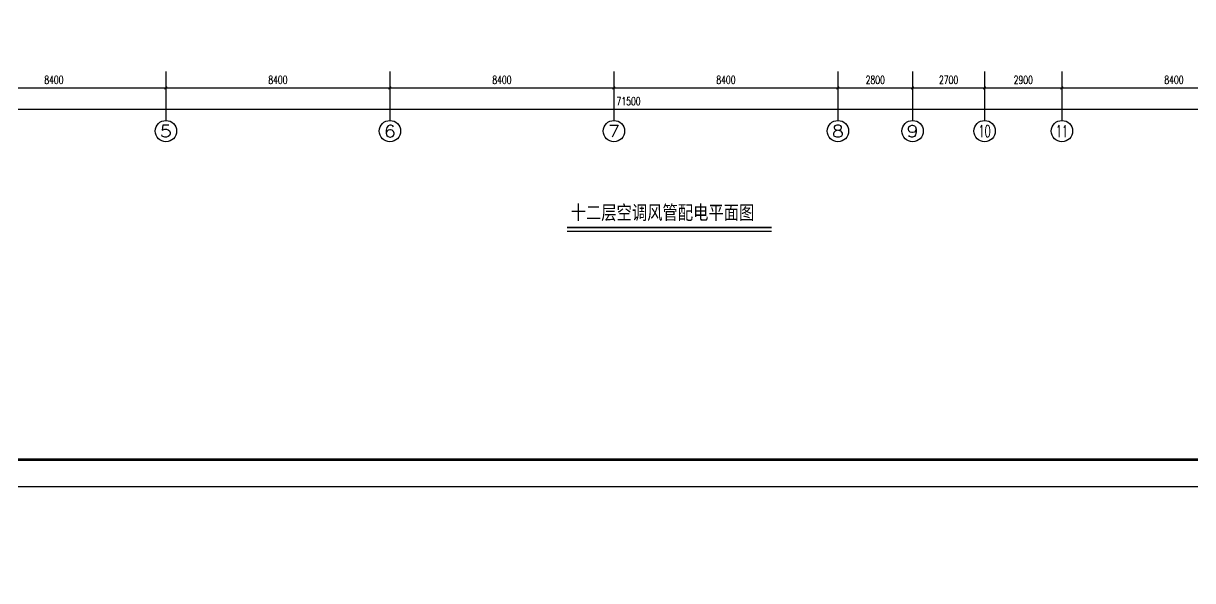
# Model space of a CAD drawing. Extents: x 2166032 to 5302137, y 581493 to 2416206.
# Drawn here: x 2343399 to 2387243, y 970586 to 991480 of the extents above; entities that cross this region are included whole.
import ezdxf
from ezdxf.enums import TextEntityAlignment as Align

# ---------------------------------------------------------------- set-up
doc = ezdxf.new("R2010")
doc.units = 0
doc.header["$LTSCALE"] = 1000
doc.header["$MEASUREMENT"] = 0
for name, color, linetype in [('AXIS', 3, 'Continuous'), ('AXIS_TEXT', 7, 'Continuous'), ('DIM_SYMB', 3, 'Continuous'), ('PUB_TEXT', 7, 'Continuous'), ('PUB_TITLE', 137, 'Continuous')]:
    doc.layers.add(name, color=color, linetype=linetype)
doc.styles.add('_TCH_AXIS', font='complex_.ttf')
doc.styles.add('COMPLEX', font='complex_.ttf')
doc.styles.add('DIM_FONT', font='simplex_.ttf', dxfattribs={"width": 0.7})
doc.styles.add('hz（黑）', font='simhei.ttf', dxfattribs={"width": 0.8})
doc.dimstyles.new('DIMN', dxfattribs={"dimtxt": 300, "dimasz": 100, "dimexe": 250, "dimexo": 300, "dimgap": 150, "dimtad": 1, "dimdec": 0, "dimzin": 0, "dimdsep": 46, "dimtxsty": 'DIM_FONT', "dimblk": 'ARCHTICK', "dimcen": 0.09, "dimclrt": 7, "dimazin": 2, "dimtfac": 1, "dimtdec": 0, "dimtix": 1, "dimtmove": 2, "dimatfit": 3, "dimldrblk": 'ARCHTICK', "dimfxl": 1, "dimtolj": 1, "dimtzin": 0, "dimarcsym": 0})

# ---------------------------------------------------------------- blocks, each defined once
blk = doc.blocks.new('_ArchTick')
at = {"color": 0, "linetype": 'ByBlock', "const_width": 0.4}
blk.add_lwpolyline([(-0.5, -0.5), (0.5, 0.5)], dxfattribs=at)
blk = doc.blocks.new('*D2488')
at = {"layer": 'AXIS', "color": 0, "lineweight": -2}
for p, q in [((2340343, 989392), (2340343, 988809)), ((2348743, 989392), (2348743, 988809)), ((2340343, 989059), (2348743, 989059))]:
    blk.add_line(p, q, dxfattribs=at)
at = {"layer": 'Defpoints', "color": 0}
for p in [(2340343, 989692), (2348743, 989692), (2348743, 989059)]:
    blk.add_point(p, dxfattribs=at)
at = {"layer": 'AXIS', "color": 0, "lineweight": -2, "xscale": 100, "yscale": 100, "zscale": 100, "rotation": 180}
blk.add_blockref('_ArchTick', (2340343, 989059), dxfattribs=at)
at = {"layer": 'AXIS', "color": 0, "lineweight": -2, "xscale": 100, "yscale": 100, "zscale": 100}
blk.add_blockref('_ArchTick', (2348743, 989059), dxfattribs=at)
at = {"layer": 'AXIS', "color": 7, "insert": (2344543, 989363), "char_height": 300, "attachment_point": 5, "style": 'DIM_FONT'}
blk.add_mtext('\\A1;8400', dxfattribs=at)
blk = doc.blocks.new('*D2489')
at = {"layer": 'AXIS', "color": 0, "lineweight": -2}
for p, q in [((2348743, 989392), (2348743, 988809)), ((2357143, 989392), (2357143, 988809)), ((2348743, 989059), (2357143, 989059))]:
    blk.add_line(p, q, dxfattribs=at)
at = {"layer": 'Defpoints', "color": 0}
for p in [(2348743, 989692), (2357143, 989692), (2357143, 989059)]:
    blk.add_point(p, dxfattribs=at)
at = {"layer": 'AXIS', "color": 0, "lineweight": -2, "xscale": 100, "yscale": 100, "zscale": 100, "rotation": 180}
blk.add_blockref('_ArchTick', (2348743, 989059), dxfattribs=at)
at = {"layer": 'AXIS', "color": 0, "lineweight": -2, "xscale": 100, "yscale": 100, "zscale": 100}
blk.add_blockref('_ArchTick', (2357143, 989059), dxfattribs=at)
at = {"layer": 'AXIS', "color": 7, "insert": (2352943, 989363), "char_height": 300, "attachment_point": 5, "style": 'DIM_FONT'}
blk.add_mtext('\\A1;8400', dxfattribs=at)
blk = doc.blocks.new('*D2490')
at = {"layer": 'AXIS', "color": 0, "lineweight": -2}
for p, q in [((2357143, 989392), (2357143, 988809)), ((2365543, 989392), (2365543, 988809)), ((2357143, 989059), (2365543, 989059))]:
    blk.add_line(p, q, dxfattribs=at)
at = {"layer": 'Defpoints', "color": 0}
for p in [(2357143, 989692), (2365543, 989692), (2365543, 989059)]:
    blk.add_point(p, dxfattribs=at)
at = {"layer": 'AXIS', "color": 0, "lineweight": -2, "xscale": 100, "yscale": 100, "zscale": 100, "rotation": 180}
blk.add_blockref('_ArchTick', (2357143, 989059), dxfattribs=at)
at = {"layer": 'AXIS', "color": 0, "lineweight": -2, "xscale": 100, "yscale": 100, "zscale": 100}
blk.add_blockref('_ArchTick', (2365543, 989059), dxfattribs=at)
at = {"layer": 'AXIS', "color": 7, "insert": (2361343, 989363), "char_height": 300, "attachment_point": 5, "style": 'DIM_FONT'}
blk.add_mtext('\\A1;8400', dxfattribs=at)
blk = doc.blocks.new('*D2491')
at = {"layer": 'AXIS', "color": 0, "lineweight": -2}
for p, q in [((2365543, 989392), (2365543, 988809)), ((2373943, 989392), (2373943, 988809)), ((2365543, 989059), (2373943, 989059))]:
    blk.add_line(p, q, dxfattribs=at)
at = {"layer": 'Defpoints', "color": 0}
for p in [(2365543, 989692), (2373943, 989692), (2373943, 989059)]:
    blk.add_point(p, dxfattribs=at)
at = {"layer": 'AXIS', "color": 0, "lineweight": -2, "xscale": 100, "yscale": 100, "zscale": 100, "rotation": 180}
blk.add_blockref('_ArchTick', (2365543, 989059), dxfattribs=at)
at = {"layer": 'AXIS', "color": 0, "lineweight": -2, "xscale": 100, "yscale": 100, "zscale": 100}
blk.add_blockref('_ArchTick', (2373943, 989059), dxfattribs=at)
at = {"layer": 'AXIS', "color": 7, "insert": (2369743, 989363), "char_height": 300, "attachment_point": 5, "style": 'DIM_FONT'}
blk.add_mtext('\\A1;8400', dxfattribs=at)
blk = doc.blocks.new('*D2492')
at = {"layer": 'AXIS', "color": 0, "lineweight": -2}
for p, q in [((2373943, 989392), (2373943, 988809)), ((2376743, 989392), (2376743, 988809)), ((2373943, 989059), (2376743, 989059))]:
    blk.add_line(p, q, dxfattribs=at)
at = {"layer": 'Defpoints', "color": 0}
for p in [(2373943, 989692), (2376743, 989692), (2376743, 989059)]:
    blk.add_point(p, dxfattribs=at)
at = {"layer": 'AXIS', "color": 0, "lineweight": -2, "xscale": 100, "yscale": 100, "zscale": 100, "rotation": 180}
blk.add_blockref('_ArchTick', (2373943, 989059), dxfattribs=at)
at = {"layer": 'AXIS', "color": 0, "lineweight": -2, "xscale": 100, "yscale": 100, "zscale": 100}
blk.add_blockref('_ArchTick', (2376743, 989059), dxfattribs=at)
at = {"layer": 'AXIS', "color": 7, "insert": (2375343, 989360), "char_height": 300, "attachment_point": 5, "style": 'DIM_FONT'}
blk.add_mtext('\\A1;2800', dxfattribs=at)
blk = doc.blocks.new('*D2493')
at = {"layer": 'AXIS', "color": 0, "lineweight": -2}
for p, q in [((2376743, 989392), (2376743, 988809)), ((2379443, 989392), (2379443, 988809)), ((2376743, 989059), (2379443, 989059))]:
    blk.add_line(p, q, dxfattribs=at)
at = {"layer": 'Defpoints', "color": 0}
for p in [(2376743, 989692), (2379443, 989692), (2379443, 989059)]:
    blk.add_point(p, dxfattribs=at)
at = {"layer": 'AXIS', "color": 0, "lineweight": -2, "xscale": 100, "yscale": 100, "zscale": 100, "rotation": 180}
blk.add_blockref('_ArchTick', (2376743, 989059), dxfattribs=at)
at = {"layer": 'AXIS', "color": 0, "lineweight": -2, "xscale": 100, "yscale": 100, "zscale": 100}
blk.add_blockref('_ArchTick', (2379443, 989059), dxfattribs=at)
at = {"layer": 'AXIS', "color": 7, "insert": (2378093, 989360), "char_height": 300, "attachment_point": 5, "style": 'DIM_FONT'}
blk.add_mtext('\\A1;2700', dxfattribs=at)
blk = doc.blocks.new('*D2494')
at = {"layer": 'AXIS', "color": 0, "lineweight": -2}
for p, q in [((2379443, 989392), (2379443, 988809)), ((2382343, 989392), (2382343, 988809)), ((2379443, 989059), (2382343, 989059))]:
    blk.add_line(p, q, dxfattribs=at)
at = {"layer": 'Defpoints', "color": 0}
for p in [(2379443, 989692), (2382343, 989692), (2382343, 989059)]:
    blk.add_point(p, dxfattribs=at)
at = {"layer": 'AXIS', "color": 0, "lineweight": -2, "xscale": 100, "yscale": 100, "zscale": 100, "rotation": 180}
blk.add_blockref('_ArchTick', (2379443, 989059), dxfattribs=at)
at = {"layer": 'AXIS', "color": 0, "lineweight": -2, "xscale": 100, "yscale": 100, "zscale": 100}
blk.add_blockref('_ArchTick', (2382343, 989059), dxfattribs=at)
at = {"layer": 'AXIS', "color": 7, "insert": (2380893, 989360), "char_height": 300, "attachment_point": 5, "style": 'DIM_FONT'}
blk.add_mtext('\\A1;2900', dxfattribs=at)
blk = doc.blocks.new('*D2495')
at = {"layer": 'AXIS', "color": 0, "lineweight": -2}
for p, q in [((2382343, 989392), (2382343, 988809)), ((2390743, 989392), (2390743, 988809)), ((2382343, 989059), (2390743, 989059))]:
    blk.add_line(p, q, dxfattribs=at)
at = {"layer": 'Defpoints', "color": 0}
for p in [(2382343, 989692), (2390743, 989692), (2390743, 989059)]:
    blk.add_point(p, dxfattribs=at)
at = {"layer": 'AXIS', "color": 0, "lineweight": -2, "xscale": 100, "yscale": 100, "zscale": 100, "rotation": 180}
blk.add_blockref('_ArchTick', (2382343, 989059), dxfattribs=at)
at = {"layer": 'AXIS', "color": 0, "lineweight": -2, "xscale": 100, "yscale": 100, "zscale": 100}
blk.add_blockref('_ArchTick', (2390743, 989059), dxfattribs=at)
at = {"layer": 'AXIS', "color": 7, "insert": (2386543, 989363), "char_height": 300, "attachment_point": 5, "style": 'DIM_FONT'}
blk.add_mtext('\\A1;8400', dxfattribs=at)
blk = doc.blocks.new('*D2501')
at = {"layer": 'AXIS', "color": 0, "lineweight": -2}
for p, q in [((2330343, 989092), (2330343, 988009)), ((2401843, 989092), (2401843, 988009)), ((2330343, 988259), (2401843, 988259))]:
    blk.add_line(p, q, dxfattribs=at)
at = {"layer": 'Defpoints', "color": 0}
for p in [(2330343, 989392), (2401843, 989392), (2401843, 988259)]:
    blk.add_point(p, dxfattribs=at)
at = {"layer": 'AXIS', "color": 0, "lineweight": -2, "xscale": 100, "yscale": 100, "zscale": 100, "rotation": 180}
blk.add_blockref('_ArchTick', (2330343, 988259), dxfattribs=at)
at = {"layer": 'AXIS', "color": 0, "lineweight": -2, "xscale": 100, "yscale": 100, "zscale": 100}
blk.add_blockref('_ArchTick', (2401843, 988259), dxfattribs=at)
at = {"layer": 'AXIS', "color": 7, "insert": (2366093, 988560), "char_height": 300, "attachment_point": 5, "style": 'DIM_FONT'}
blk.add_mtext('\\A1;71500', dxfattribs=at)
blk = doc.blocks.new('_AXISO')
blk.add_circle((0, 0), 0.5)
at = {"layer": 'AXIS_TEXT', "style": 'COMPLEX', "width": 1.171875}
blk.add_attdef('A', text='', height=0.56, dxfattribs=at).set_placement((-0.25, -0.28), (0.25, -0.28), align=Align.FIT)

msp = doc.modelspace()

# ---------------------------------------------------------------- linework, layer by layer
msp.add_circle((2604640.5, 1020101.3), 438608.5)
at = {"layer": 'AXIS'}
for p, q in [((2348743.4, 989673.9), (2348743.4, 987839.2)), ((2357143.4, 989673.9), (2357143.4, 987839.2)), ((2365543.4, 989673.9), (2365543.4, 987839.2)), ((2373943.4, 989673.9), (2373943.4, 987839.2)), ((2376743.4, 989673.9), (2376743.4, 987839.2)), ((2379443.4, 989673.9), (2379443.4, 987839.2)), ((2382343.4, 989673.9), (2382343.4, 987839.2))]:
    msp.add_line(p, q, dxfattribs=at)
at = {"layer": 'DIM_SYMB', "const_width": 70}
msp.add_lwpolyline([(2363785, 983826.8), (2371457.7, 983826.8)], dxfattribs=at)
at = {"layer": 'DIM_SYMB'}
msp.add_lwpolyline([(2363785, 983686.8), (2371457.7, 983686.8)], dxfattribs=at)
at = {"layer": 'PUB_TITLE'}
msp.add_lwpolyline([(2313973.2, 974119.6), (2419073.2, 974119.6), (2419073.2, 1033519.6), (2313973.2, 1033519.6)], close=True, dxfattribs=at)
at = {"layer": 'PUB_TITLE', "const_width": 100}
msp.add_lwpolyline([(2316473.2, 975119.6), (2418073.2, 975119.6), (2418073.2, 1032519.6), (2316473.2, 1032519.6)], close=True, dxfattribs=at)

# ---------------------------------------------------------------- block references
at = {"layer": 'AXIS'}
ref = msp.add_blockref('_AXISO', (2348743.4, 987439.2), dxfattribs=dict(at, xscale=800, yscale=800, zscale=800))
ref.add_attrib('A', '5', dxfattribs={"layer": 'AXIS_TEXT', "height": 452.5, "style": '_TCH_AXIS', "width": 1.049113}).set_placement((2348517.1, 987213), (2348969.6, 987213), align=Align.FIT)
ref = msp.add_blockref('_AXISO', (2357143.4, 987439.2), dxfattribs=dict(at, xscale=800, yscale=800, zscale=800))
ref.add_attrib('A', '6', dxfattribs={"layer": 'AXIS_TEXT', "height": 452.5, "style": '_TCH_AXIS', "width": 1.049113}).set_placement((2356917.1, 987213), (2357369.6, 987213), align=Align.FIT)
ref = msp.add_blockref('_AXISO', (2365543.4, 987439.2), dxfattribs=dict(at, xscale=800, yscale=800, zscale=800))
ref.add_attrib('A', '7', dxfattribs={"layer": 'AXIS_TEXT', "height": 452.5, "style": '_TCH_AXIS', "width": 1.049113}).set_placement((2365317.1, 987213), (2365769.6, 987213), align=Align.FIT)
ref = msp.add_blockref('_AXISO', (2373943.4, 987439.2), dxfattribs=dict(at, xscale=800, yscale=800, zscale=800))
ref.add_attrib('A', '8', dxfattribs={"layer": 'AXIS_TEXT', "height": 452.5, "style": '_TCH_AXIS', "width": 1.049113}).set_placement((2373717.1, 987213), (2374169.6, 987213), align=Align.FIT)
ref = msp.add_blockref('_AXISO', (2376743.4, 987439.2), dxfattribs=dict(at, xscale=800, yscale=800, zscale=800))
ref.add_attrib('A', '9', dxfattribs={"layer": 'AXIS_TEXT', "height": 452.5, "style": '_TCH_AXIS', "width": 1.049113}).set_placement((2376517.1, 987213), (2376969.6, 987213), align=Align.FIT)
ref = msp.add_blockref('_AXISO', (2379443.4, 987439.2), dxfattribs=dict(at, xscale=800, yscale=800, zscale=800))
ref.add_attrib('A', '10', dxfattribs={"layer": 'AXIS_TEXT', "height": 452.55, "style": '_TCH_AXIS', "width": 0.597514}).set_placement((2379217.1, 987213), (2379669.6, 987213), align=Align.FIT)
ref = msp.add_blockref('_AXISO', (2382343.4, 987439.2), dxfattribs=dict(at, xscale=800, yscale=800, zscale=800))
ref.add_attrib('A', '11', dxfattribs={"layer": 'AXIS_TEXT', "height": 452.55, "style": '_TCH_AXIS', "width": 0.694043}).set_placement((2382117.1, 987213), (2382569.6, 987213), align=Align.FIT)

# ---------------------------------------------------------------- texts
at = {"layer": 'PUB_TEXT', "style": 'hz（黑）', "width": 0.8}
msp.add_text('十二层空调风管配电平面图', height=525.738, dxfattribs=at).set_placement((2363922.2, 984125.1, 0))

# ---------------------------------------------------------------- dimensions: what is measured, and where the dimension line sits
at = {"layer": 'AXIS'}
for p1, p2, distance, picture, middle in [((2340343.4, 989692.1), (2348743.4, 989692.1), -633.6, '*D2488', (2344543.4, 989363.4)), ((2348743.4, 989692.1), (2357143.4, 989692.1), -633.6, '*D2489', (2352943.4, 989363.4)), ((2357143.4, 989692.1), (2365543.4, 989692.1), -633.6, '*D2490', (2361343.4, 989363.4)), ((2365543.4, 989692.1), (2373943.4, 989692.1), -633.6, '*D2491', (2369743.4, 989363.4)), ((2373943.4, 989692.1), (2376743.4, 989692.1), -633.6, '*D2492', (2375343.4, 989359.9)), ((2376743.4, 989692.1), (2379443.4, 989692.1), -633.6, '*D2493', (2378093.4, 989359.9)), ((2379443.4, 989692.1), (2382343.4, 989692.1), -633.6, '*D2494', (2380893.4, 989359.9)), ((2382343.4, 989692.1), (2390743.4, 989692.1), -633.6, '*D2495', (2386543.4, 989363.4)), ((2330343.4, 989392.1), (2401843.4, 989392.1), -1133.6, '*D2501', (2366093.4, 988559.9))]:
    dim = msp.add_aligned_dim(p1=p1, p2=p2, distance=distance, dimstyle='DIMN', dxfattribs=at)
    dim.commit()
    dim.dimension.update_dxf_attribs({"geometry": picture, "text_midpoint": middle})

doc.saveas('drawing.dxf')
